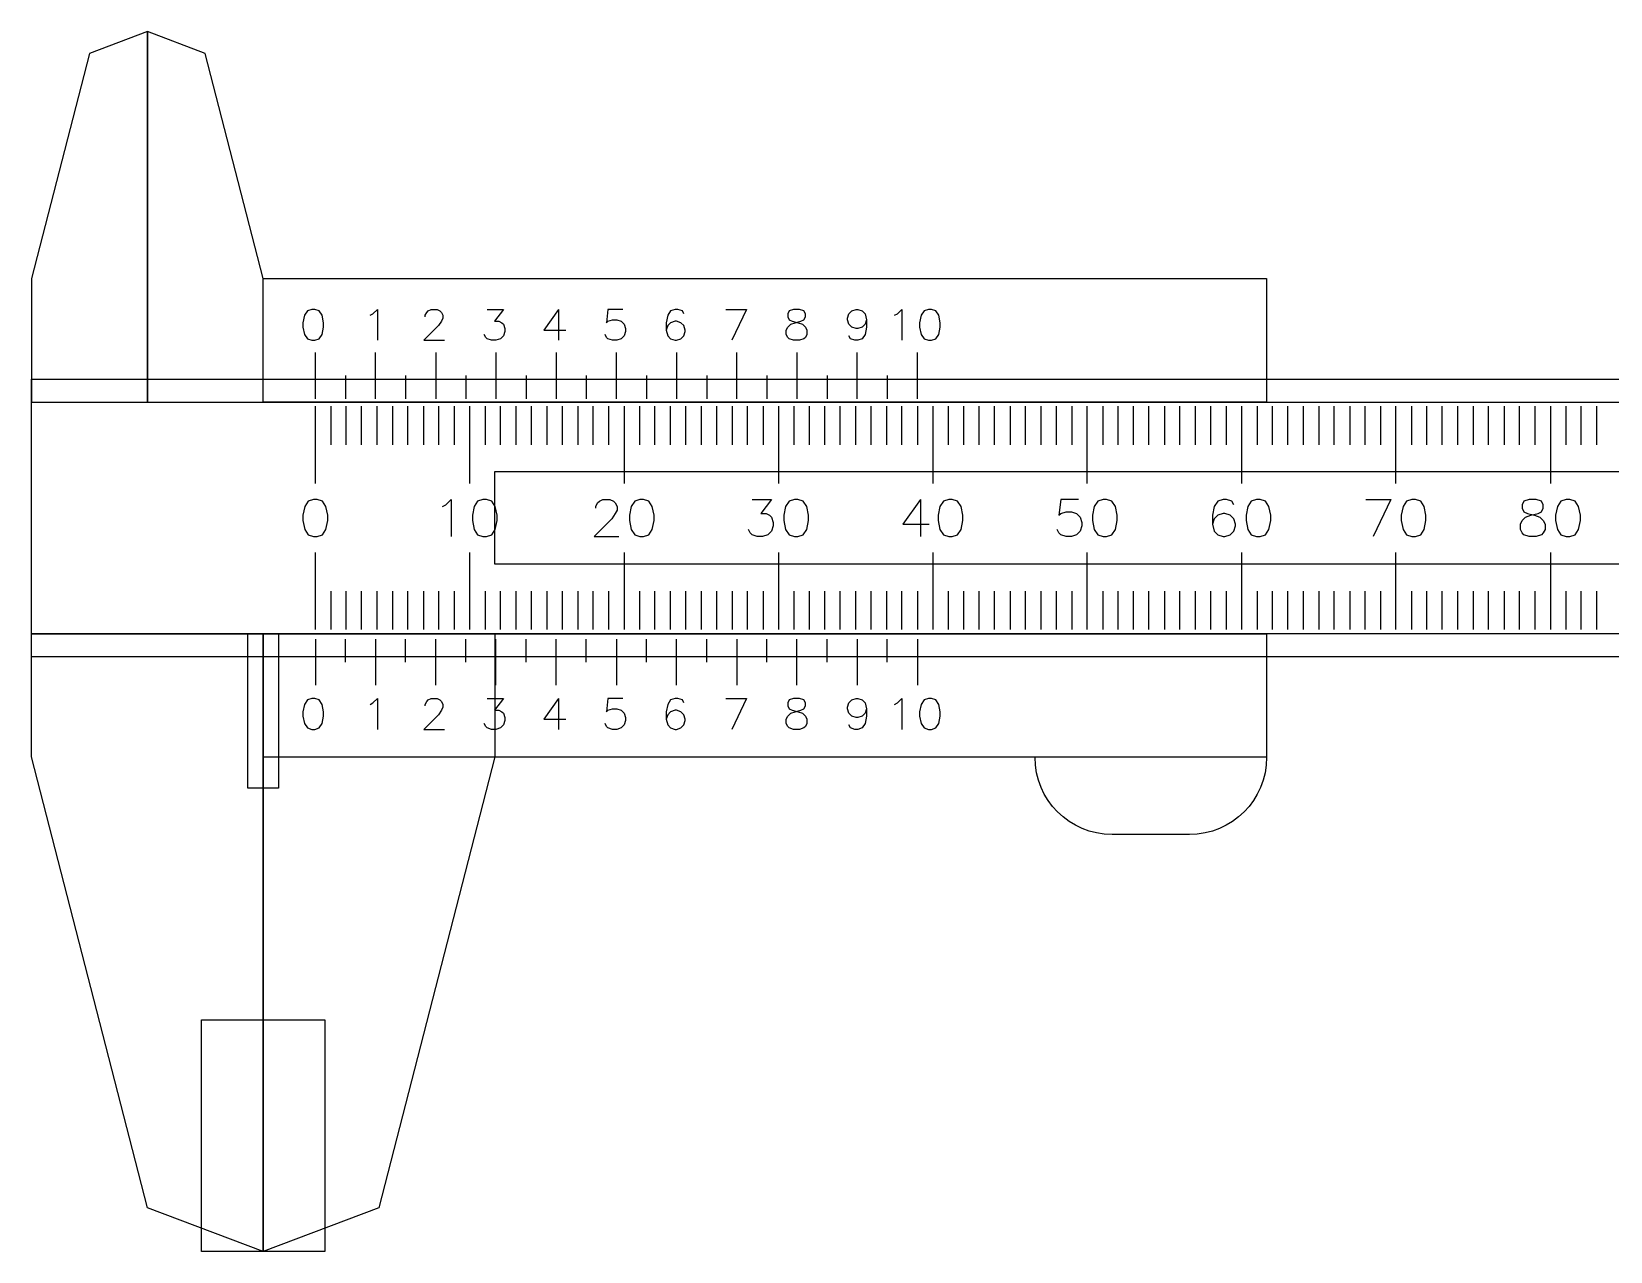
# Model space of a CAD drawing. Extents: x 55 to 376, y 285 to 489.
# Drawn here: x 114.4 to 216.7, y 409.9 to 488.9 of the extents above; entities that cross this region are included whole.
import ezdxf

# ---------------------------------------------------------------- set-up
doc = ezdxf.new("R2010")
doc.units = 0
doc.layers.add('Layer_1', color=7, linetype='CONTINUOUS')

msp = doc.modelspace()

# ---------------------------------------------------------------- linework, layer by layer
at = {"layer": 'Layer_1', "color": 1}
for p, q in [((121.93929, 488.90856), (118.18937, 487.49746)), ((121.93915, 472.90846), (121.93915, 488.90856)), ((121.93915, 488.90856), (121.93929, 488.90856)), ((125.68907, 487.49746), (121.93915, 488.90856)), ((121.93915, 488.90856), (121.93929, 488.90856)), ((121.93929, 488.90856), (121.93929, 472.90846)), ((118.18937, 487.49746), (114.44332, 472.90846)), ((129.43568, 472.90846), (125.68907, 487.49746)), ((114.44332, 472.90846), (114.43932, 472.90846)), ((114.43932, 472.90846), (114.43932, 472.89246)), ((114.43932, 472.89246), (114.43932, 468.90826)), ((121.93915, 468.90826), (121.93915, 472.90846)), ((121.93929, 472.90846), (121.93929, 468.90826)), ((129.43968, 472.90846), (129.43568, 472.90846)), ((129.43947, 464.908519), (129.43947, 472.90852)), ((129.43947, 472.90852), (194.43947, 472.90852)), ((129.43968, 472.89246), (129.43968, 472.90846)), ((129.43968, 468.90826), (129.43968, 472.89246)), ((194.43947, 472.90852), (194.43947, 464.908519)), ((114.43932, 468.90826), (114.43932, 464.90866)), ((121.93915, 464.90866), (121.93915, 468.90826)), ((121.93929, 468.90826), (121.93929, 464.90866)), ((129.43968, 464.90866), (129.43968, 468.90826)), ((114.43942, 448.408458), (114.43942, 466.40846)), ((114.43942, 466.40846), (324.43942, 466.40846)), ((114.43932, 464.90866), (121.93915, 464.90866)), ((114.43942, 449.908459), (114.43942, 464.90846)), ((114.43942, 464.90846), (324.43942, 464.90846)), ((121.93929, 464.90866), (129.43968, 464.90866)), ((194.43947, 464.908519), (129.43947, 464.908519)), ((144.43942, 454.408459), (144.43942, 460.40846)), ((144.43942, 460.40846), (324.43942, 460.40846)), ((324.43942, 454.408459), (144.43942, 454.408459)), ((324.43942, 449.908459), (114.43942, 449.908459)), ((114.43947, 441.94068), (114.43947, 449.90846)), ((114.43947, 449.90846), (129.43947, 449.90846)), ((128.43947, 439.90846), (128.43947, 449.908461)), ((128.43947, 449.908461), (129.43947, 449.908461)), ((129.43947, 449.908461), (129.43947, 439.90846)), ((129.43947, 439.90846), (129.43947, 449.908461)), ((129.43947, 449.908461), (130.43947, 449.908461)), ((129.43947, 441.908459), (129.43947, 449.90846)), ((129.43947, 449.90846), (194.43947, 449.90846)), ((129.43947, 409.90846), (129.43947, 449.90846)), ((129.43947, 449.90846), (144.43947, 449.90846)), ((129.43947, 449.90846), (129.43947, 409.90846)), ((130.43947, 449.908461), (130.43947, 439.90846)), ((144.43947, 449.90846), (144.43947, 441.94068)), ((194.43947, 449.90846), (194.43947, 441.908459)), ((324.43942, 448.408458), (114.43942, 448.408458)), ((121.93947, 412.73068), (114.43947, 441.94068)), ((194.43947, 441.908459), (129.43947, 441.908459)), ((144.43947, 441.94068), (136.93947, 412.73068)), ((129.43947, 439.90846), (128.43947, 439.90846)), ((130.43947, 439.90846), (129.43947, 439.90846)), ((189.43947, 436.90846), (184.43947, 436.90846)), ((125.43947, 409.90846), (125.43947, 424.908461)), ((125.43947, 424.908461), (129.43947, 424.908461)), ((129.43947, 424.908461), (129.43947, 409.90846)), ((129.43947, 409.90846), (129.43947, 424.908461)), ((129.43947, 424.908461), (133.43947, 424.908461)), ((133.43947, 424.908461), (133.43947, 409.90846)), ((129.43947, 409.90846), (121.93947, 412.73068)), ((136.93947, 412.73068), (129.43947, 409.90846)), ((129.43947, 409.90846), (125.43947, 409.90846)), ((133.43947, 409.90846), (129.43947, 409.90846))]:
    msp.add_line(p, q, dxfattribs=at)
at = {"layer": 'Layer_1', "color": 5}
for p, q in [((132.1153, 470.532403), (132.020058, 470.056211)), ((132.305775, 470.818111), (132.1153, 470.532403)), ((132.591483, 470.913353), (132.305775, 470.818111)), ((132.781966, 470.913353), (132.591483, 470.913353)), ((133.067675, 470.818111), (132.781966, 470.913353)), ((133.25815, 470.532403), (133.067675, 470.818111)), ((133.353391, 470.056211), (133.25815, 470.532403)), ((136.361989, 470.532403), (136.552464, 470.627636)), ((136.552464, 470.627636), (136.838181, 470.913353)), ((136.838181, 470.913353), (136.838181, 468.913353)), ((139.941973, 470.532403), (140.037207, 470.722878)), ((139.941973, 470.437161), (139.941973, 470.532403)), ((140.037207, 470.722878), (140.132448, 470.818111)), ((140.132448, 470.818111), (140.322923, 470.913353)), ((140.322923, 470.913353), (140.703873, 470.913353)), ((140.703873, 470.913353), (140.894348, 470.818111)), ((140.894348, 470.818111), (140.98959, 470.722878)), ((140.98959, 470.722878), (141.084823, 470.532403)), ((141.084823, 470.532403), (141.084823, 470.34192)), ((143.950522, 470.913353), (144.998139, 470.913353)), ((144.998139, 470.913353), (144.426714, 470.151445)), ((148.578176, 470.913353), (147.625792, 469.58002)), ((148.578176, 470.913353), (148.578176, 468.913353)), ((151.777232, 470.913353), (151.681999, 470.056211)), ((152.729616, 470.913353), (151.777232, 470.913353)), ((155.642918, 470.532403), (155.547684, 470.056211)), ((155.833393, 470.818111), (155.642918, 470.532403)), ((156.119109, 470.913353), (155.833393, 470.818111)), ((156.309584, 470.913353), (156.119109, 470.913353)), ((156.595301, 470.818111), (156.309584, 470.913353)), ((156.690534, 470.627636), (156.595301, 470.818111)), ((159.4134, 470.913353), (160.746733, 470.913353)), ((160.746733, 470.913353), (159.79435, 468.913353)), ((163.51723, 470.818111), (163.421996, 470.627636)), ((163.421996, 470.627636), (163.421996, 470.437161)), ((163.802947, 470.913353), (163.51723, 470.818111)), ((164.183897, 470.913353), (163.802947, 470.913353)), ((164.469613, 470.818111), (164.183897, 470.913353)), ((164.564847, 470.627636), (164.469613, 470.818111)), ((164.564847, 470.437161), (164.564847, 470.627636)), ((167.28771, 470.34192), (167.382952, 470.627636)), ((167.382952, 470.627636), (167.573427, 470.818111)), ((167.573427, 470.818111), (167.859135, 470.913353)), ((167.859135, 470.913353), (167.954377, 470.913353)), ((167.954377, 470.913353), (168.240093, 470.818111)), ((168.240093, 470.818111), (168.430568, 470.627636)), ((168.430568, 470.627636), (168.525802, 470.246686)), ((170.343892, 470.532403), (170.534367, 470.627636)), ((170.534367, 470.627636), (170.820084, 470.913353)), ((170.820084, 470.913353), (170.820084, 468.913353)), ((172.058184, 470.532403), (171.962942, 470.056211)), ((172.248659, 470.818111), (172.058184, 470.532403)), ((172.534367, 470.913353), (172.248659, 470.818111)), ((172.724851, 470.913353), (172.534367, 470.913353)), ((173.010559, 470.818111), (172.724851, 470.913353)), ((173.201034, 470.532403), (173.010559, 470.818111)), ((173.296276, 470.056211), (173.201034, 470.532403)), ((132.020058, 470.056211), (132.020058, 469.770495)), ((132.020058, 469.770495), (132.1153, 469.294303)), ((133.25815, 469.294303), (133.353391, 469.770495)), ((133.353391, 469.770495), (133.353391, 470.056211)), ((140.799115, 469.865736), (139.846732, 468.913353)), ((140.98959, 470.151445), (140.799115, 469.865736)), ((141.084823, 470.34192), (140.98959, 470.151445)), ((144.426714, 470.151445), (144.71243, 470.151445)), ((144.71243, 470.151445), (144.902905, 470.056211)), ((144.902905, 470.056211), (144.998139, 469.96097)), ((144.998139, 469.96097), (145.09338, 469.675253)), ((145.09338, 469.484778), (144.998139, 469.19907)), ((145.09338, 469.675253), (145.09338, 469.484778)), ((147.625792, 469.58002), (149.054367, 469.58002)), ((151.681999, 470.056211), (151.777232, 470.151445)), ((151.777232, 470.151445), (152.062949, 470.246686)), ((152.062949, 470.246686), (152.348666, 470.246686)), ((152.348666, 470.246686), (152.634374, 470.151445)), ((152.634374, 470.151445), (152.824849, 469.96097)), ((152.824849, 469.96097), (152.920091, 469.675253)), ((152.920091, 469.484778), (152.824849, 469.19907)), ((152.920091, 469.675253), (152.920091, 469.484778)), ((155.547684, 470.056211), (155.547684, 469.58002)), ((155.642918, 469.865736), (155.547684, 469.58002)), ((155.547684, 469.58002), (155.642918, 469.19907)), ((155.833393, 470.056211), (155.642918, 469.865736)), ((156.119109, 470.151445), (155.833393, 470.056211)), ((156.214351, 470.151445), (156.119109, 470.151445)), ((156.500059, 470.056211), (156.214351, 470.151445)), ((156.690534, 469.865736), (156.500059, 470.056211)), ((156.785776, 469.58002), (156.690534, 469.865736)), ((156.690534, 469.19907), (156.785776, 469.484778)), ((156.785776, 469.484778), (156.785776, 469.58002)), ((163.326755, 469.58002), (163.421996, 469.770495)), ((163.326755, 469.294303), (163.326755, 469.58002)), ((163.421996, 470.437161), (163.51723, 470.246686)), ((163.421996, 469.770495), (163.612472, 469.96097)), ((163.51723, 470.246686), (163.707705, 470.151445)), ((163.612472, 469.96097), (163.89818, 470.056211)), ((163.707705, 470.151445), (164.088663, 470.056211)), ((163.89818, 470.056211), (164.279138, 470.151445)), ((164.088663, 470.056211), (164.374372, 469.96097)), ((164.279138, 470.151445), (164.469613, 470.246686)), ((164.374372, 469.96097), (164.564847, 469.770495)), ((164.469613, 470.246686), (164.564847, 470.437161)), ((164.564847, 469.770495), (164.660088, 469.58002)), ((164.660088, 469.58002), (164.660088, 469.294303)), ((167.28771, 470.246686), (167.28771, 470.34192)), ((167.382952, 469.96097), (167.28771, 470.246686)), ((167.573427, 469.770495), (167.382952, 469.96097)), ((167.859135, 469.675253), (167.573427, 469.770495)), ((167.954377, 469.675253), (167.859135, 469.675253)), ((168.240093, 469.770495), (167.954377, 469.675253)), ((168.430568, 469.96097), (168.240093, 469.770495)), ((168.525802, 470.246686), (168.430568, 469.96097)), ((168.525802, 469.770495), (168.430568, 469.294303)), ((168.525802, 470.246686), (168.525802, 469.770495)), ((171.962942, 470.056211), (171.962942, 469.770495)), ((171.962942, 469.770495), (172.058184, 469.294303)), ((173.201034, 469.294303), (173.296276, 469.770495)), ((173.296276, 469.770495), (173.296276, 470.056211)), ((132.1153, 469.294303), (132.305775, 469.008586)), ((132.305775, 469.008586), (132.591483, 468.913353)), ((132.591483, 468.913353), (132.781966, 468.913353)), ((132.781966, 468.913353), (133.067675, 469.008586)), ((133.067675, 469.008586), (133.25815, 469.294303)), ((139.846732, 468.913353), (141.180065, 468.913353)), ((143.855289, 469.103828), (143.760047, 469.294303)), ((143.950522, 469.008586), (143.855289, 469.103828)), ((144.236239, 468.913353), (143.950522, 469.008586)), ((144.521955, 468.913353), (144.236239, 468.913353)), ((144.807664, 469.008586), (144.521955, 468.913353)), ((144.998139, 469.19907), (144.807664, 469.008586)), ((151.681999, 469.103828), (151.586757, 469.294303)), ((151.777232, 469.008586), (151.681999, 469.103828)), ((152.062949, 468.913353), (151.777232, 469.008586)), ((152.348666, 468.913353), (152.062949, 468.913353)), ((152.634374, 469.008586), (152.348666, 468.913353)), ((152.824849, 469.19907), (152.634374, 469.008586)), ((155.642918, 469.19907), (155.833393, 469.008586)), ((155.833393, 469.008586), (156.119109, 468.913353)), ((156.119109, 468.913353), (156.214351, 468.913353)), ((156.214351, 468.913353), (156.500059, 469.008586)), ((156.500059, 469.008586), (156.690534, 469.19907)), ((163.421996, 469.103828), (163.326755, 469.294303)), ((163.51723, 469.008586), (163.421996, 469.103828)), ((163.802947, 468.913353), (163.51723, 469.008586)), ((164.183897, 468.913353), (163.802947, 468.913353)), ((164.469613, 469.008586), (164.183897, 468.913353)), ((164.564847, 469.103828), (164.469613, 469.008586)), ((164.660088, 469.294303), (164.564847, 469.103828)), ((167.478185, 469.008586), (167.382952, 469.19907)), ((167.763902, 468.913353), (167.478185, 469.008586)), ((167.954377, 468.913353), (167.763902, 468.913353)), ((168.240093, 469.008586), (167.954377, 468.913353)), ((168.430568, 469.294303), (168.240093, 469.008586)), ((172.058184, 469.294303), (172.248659, 469.008586)), ((172.248659, 469.008586), (172.534367, 468.913353)), ((172.534367, 468.913353), (172.724851, 468.913353)), ((172.724851, 468.913353), (173.010559, 469.008586)), ((173.010559, 469.008586), (173.201034, 469.294303)), ((132.820062, 465.128621), (132.820062, 468.128622)), ((136.720061, 465.128621), (136.720061, 468.128622)), ((140.62006, 468.128622), (140.62006, 465.128621)), ((144.520059, 468.128622), (144.520059, 465.128621)), ((148.420059, 468.128622), (148.420059, 465.128621)), ((152.320058, 465.128621), (152.320058, 468.128622)), ((156.220057, 468.128622), (156.220057, 465.128621)), ((160.120056, 465.128621), (160.120056, 468.128622)), ((164.020055, 468.128622), (164.020055, 465.128621)), ((167.920059, 465.128621), (167.920059, 468.128622)), ((171.820062, 465.128621), (171.820062, 468.128622)), ((134.770058, 466.628622), (134.770058, 465.128621)), ((138.670061, 466.628622), (138.670061, 465.128621)), ((142.570064, 466.628622), (142.570064, 465.128621)), ((146.470067, 466.628622), (146.470067, 465.128621)), ((150.37007, 466.628622), (150.37007, 465.128621)), ((154.270073, 466.628622), (154.270073, 465.128621)), ((158.170076, 466.628622), (158.170076, 465.128621)), ((162.070079, 466.628622), (162.070079, 465.128621)), ((165.970082, 466.628622), (165.970082, 465.128621)), ((169.870085, 466.628622), (169.870085, 465.128621)), ((132.820008, 459.642016), (132.820008, 464.641971)), ((133.82002, 464.642016), (133.82002, 462.142038)), ((134.82002, 462.142038), (134.82002, 464.642016)), ((135.82002, 462.142038), (135.82002, 464.642016)), ((136.82002, 462.142038), (136.82002, 464.642016)), ((137.82002, 464.642016), (137.82002, 462.142038)), ((138.82002, 462.142038), (138.82002, 464.642016)), ((139.82002, 464.642016), (139.82002, 462.142038)), ((140.82002, 462.142038), (140.82002, 464.642016)), ((141.82002, 464.642016), (141.82002, 462.142038)), ((142.820018, 459.642016), (142.820018, 464.641971)), ((143.82003, 464.642016), (143.82003, 462.142038)), ((144.82003, 462.142038), (144.82003, 464.642016)), ((145.82003, 462.142038), (145.82003, 464.642016)), ((146.82003, 462.142038), (146.82003, 464.642016)), ((147.82003, 464.642016), (147.82003, 462.142038)), ((148.82003, 462.142038), (148.82003, 464.642016)), ((149.82003, 464.642016), (149.82003, 462.142038)), ((150.82003, 462.142038), (150.82003, 464.642016)), ((151.82003, 464.642016), (151.82003, 462.142038)), ((152.820028, 464.641971), (152.820028, 459.642016)), ((153.82004, 464.642016), (153.82004, 462.142038)), ((154.82004, 462.142038), (154.82004, 464.642016)), ((155.82004, 462.142038), (155.82004, 464.642016)), ((156.82004, 462.142038), (156.82004, 464.642016)), ((157.82004, 464.642016), (157.82004, 462.142038)), ((158.82004, 462.142038), (158.82004, 464.642016)), ((159.82004, 464.642016), (159.82004, 462.142038)), ((160.82004, 462.142038), (160.82004, 464.642016)), ((161.82004, 464.642016), (161.82004, 462.142038)), ((162.820028, 464.641971), (162.820028, 459.642016)), ((163.82005, 464.642016), (163.82005, 462.142038)), ((164.82005, 462.142038), (164.82005, 464.642016)), ((165.82005, 462.142038), (165.82005, 464.642016)), ((166.82005, 462.142038), (166.82005, 464.642016)), ((167.82005, 464.642016), (167.82005, 462.142038)), ((168.82005, 462.142038), (168.82005, 464.642016)), ((169.82005, 464.642016), (169.82005, 462.142038)), ((170.82005, 462.142038), (170.82005, 464.642016)), ((171.82005, 464.642016), (171.82005, 462.142038)), ((172.820028, 464.641971), (172.820028, 459.642016)), ((173.82006, 464.642016), (173.82006, 462.142038)), ((174.82006, 462.142038), (174.82006, 464.642016)), ((175.82006, 462.142038), (175.82006, 464.642016)), ((176.82006, 462.142038), (176.82006, 464.642016)), ((177.82006, 464.642016), (177.82006, 462.142038)), ((178.82006, 462.142038), (178.82006, 464.642016)), ((179.82006, 464.642016), (179.82006, 462.142038)), ((180.82006, 462.142038), (180.82006, 464.642016)), ((181.82006, 464.642016), (181.82006, 462.142038)), ((182.820028, 459.642016), (182.820028, 464.641971)), ((183.82007, 464.642016), (183.82007, 462.142038)), ((184.82007, 462.142038), (184.82007, 464.642016)), ((185.82007, 462.142038), (185.82007, 464.642016)), ((186.82007, 462.142038), (186.82007, 464.642016)), ((187.82007, 464.642016), (187.82007, 462.142038)), ((188.82007, 462.142038), (188.82007, 464.642016)), ((189.82007, 464.642016), (189.82007, 462.142038)), ((190.82007, 462.142038), (190.82007, 464.642016)), ((191.82007, 464.642016), (191.82007, 462.142038)), ((192.820028, 464.641971), (192.820028, 459.642016)), ((193.82008, 464.642016), (193.82008, 462.142038)), ((194.82008, 462.142038), (194.82008, 464.642016)), ((195.82008, 462.142038), (195.82008, 464.642016)), ((196.82008, 462.142038), (196.82008, 464.642016)), ((197.82008, 464.642016), (197.82008, 462.142038)), ((198.82008, 462.142038), (198.82008, 464.642016)), ((199.82008, 464.642016), (199.82008, 462.142038)), ((200.82008, 462.142038), (200.82008, 464.642016)), ((201.82008, 464.642016), (201.82008, 462.142038)), ((202.820028, 459.642016), (202.820028, 464.641971)), ((203.82009, 464.642016), (203.82009, 462.142038)), ((204.82009, 462.142038), (204.82009, 464.642016)), ((205.82009, 462.142038), (205.82009, 464.642016)), ((206.82009, 462.142038), (206.82009, 464.642016)), ((207.82009, 464.642016), (207.82009, 462.142038)), ((208.82009, 462.142038), (208.82009, 464.642016)), ((209.82009, 464.642016), (209.82009, 462.142038)), ((210.82009, 462.142038), (210.82009, 464.642016)), ((211.82009, 464.642016), (211.82009, 462.142038)), ((212.820028, 464.641971), (212.820028, 459.642016)), ((213.8201, 464.642016), (213.8201, 462.142038)), ((214.8201, 462.142038), (214.8201, 464.642016)), ((215.8201, 462.142038), (215.8201, 464.642016)), ((132.362888, 458.494168), (132.134318, 458.151318)), ((132.705738, 458.608457), (132.362888, 458.494168)), ((132.934318, 458.608457), (132.705738, 458.608457)), ((133.277168, 458.494168), (132.934318, 458.608457)), ((133.505738, 458.151318), (133.277168, 458.494168)), ((141.048598, 458.151318), (141.277168, 458.265598)), ((141.277168, 458.265598), (141.620028, 458.608457)), ((141.620028, 458.608457), (141.620028, 456.208458)), ((143.334318, 458.494168), (143.105748, 458.151318)), ((143.677168, 458.608457), (143.334318, 458.494168)), ((143.905748, 458.608457), (143.677168, 458.608457)), ((144.248598, 458.494168), (143.905748, 458.608457)), ((144.477168, 458.151318), (144.248598, 458.494168)), ((150.991463, 458.151318), (151.105743, 458.379888)), ((151.105743, 458.379888), (151.220033, 458.494168)), ((151.220033, 458.494168), (151.448603, 458.608457)), ((151.448603, 458.608457), (151.905743, 458.608457)), ((151.905743, 458.608457), (152.134313, 458.494168)), ((152.134313, 458.494168), (152.248603, 458.379888)), ((152.248603, 458.379888), (152.362883, 458.151318)), ((153.505743, 458.494168), (153.277173, 458.151318)), ((153.848593, 458.608457), (153.505743, 458.494168)), ((154.077173, 458.608457), (153.848593, 458.608457)), ((154.420023, 458.494168), (154.077173, 458.608457)), ((154.648593, 458.151318), (154.420023, 458.494168)), ((161.105743, 458.608457), (162.362883, 458.608457)), ((162.362883, 458.608457), (161.677173, 457.694167)), ((163.505743, 458.494168), (163.277173, 458.151318)), ((163.848593, 458.608457), (163.505743, 458.494168)), ((164.077173, 458.608457), (163.848593, 458.608457)), ((164.420023, 458.494168), (164.077173, 458.608457)), ((164.648593, 458.151318), (164.420023, 458.494168)), ((172.020033, 458.608457), (170.877173, 457.008457)), ((172.020033, 458.608457), (172.020033, 456.208458)), ((173.505743, 458.494168), (173.277173, 458.151318)), ((173.848593, 458.608457), (173.505743, 458.494168)), ((174.077173, 458.608457), (173.848593, 458.608457)), ((174.420023, 458.494168), (174.077173, 458.608457)), ((174.648593, 458.151318), (174.420023, 458.494168)), ((181.105743, 458.608457), (180.991463, 457.579888)), ((182.248603, 458.608457), (181.105743, 458.608457)), ((183.505743, 458.494168), (183.277173, 458.151318)), ((183.848593, 458.608457), (183.505743, 458.494168)), ((184.077173, 458.608457), (183.848593, 458.608457)), ((184.420023, 458.494168), (184.077173, 458.608457)), ((184.648593, 458.151318), (184.420023, 458.494168)), ((191.277168, 458.494168), (191.048598, 458.151318)), ((191.620028, 458.608457), (191.277168, 458.494168)), ((191.848598, 458.608457), (191.620028, 458.608457)), ((192.191458, 458.494168), (191.848598, 458.608457)), ((192.305738, 458.265598), (192.191458, 458.494168)), ((193.448598, 458.494168), (193.220028, 458.151318)), ((193.791448, 458.608457), (193.448598, 458.494168)), ((194.020028, 458.608457), (193.791448, 458.608457)), ((194.362878, 458.494168), (194.020028, 458.608457)), ((194.591448, 458.151318), (194.362878, 458.494168)), ((200.877168, 458.608457), (202.477168, 458.608457)), ((202.477168, 458.608457), (201.334308, 456.208458)), ((203.505748, 458.494168), (203.277178, 458.151318)), ((203.848598, 458.608457), (203.505748, 458.494168)), ((204.077178, 458.608457), (203.848598, 458.608457)), ((204.420028, 458.494168), (204.077178, 458.608457)), ((204.648598, 458.151318), (204.420028, 458.494168)), ((211.105738, 458.494168), (210.991458, 458.265598)), ((210.991458, 458.265598), (210.991458, 458.037028)), ((211.448598, 458.608457), (211.105738, 458.494168)), ((211.905738, 458.608457), (211.448598, 458.608457)), ((212.248598, 458.494168), (211.905738, 458.608457)), ((212.362878, 458.265598), (212.248598, 458.494168)), ((212.362878, 458.037028), (212.362878, 458.265598)), ((213.505748, 458.494168), (213.277178, 458.151318)), ((213.848598, 458.608457), (213.505748, 458.494168)), ((214.077178, 458.608457), (213.848598, 458.608457)), ((214.420028, 458.494168), (214.077178, 458.608457)), ((214.648598, 458.151318), (214.420028, 458.494168)), ((132.134318, 458.151318), (132.020028, 457.579888)), ((132.020028, 457.579888), (132.020028, 457.237028)), ((132.020028, 457.237028), (132.134318, 456.665598)), ((133.620028, 457.579888), (133.505738, 458.151318)), ((133.505738, 456.665598), (133.620028, 457.237028)), ((133.620028, 457.237028), (133.620028, 457.579888)), ((143.105748, 458.151318), (142.991458, 457.579888)), ((142.991458, 457.579888), (142.991458, 457.237028)), ((142.991458, 457.237028), (143.105748, 456.665598)), ((144.591458, 457.579888), (144.477168, 458.151318)), ((144.477168, 456.665598), (144.591458, 457.237028)), ((144.591458, 457.237028), (144.591458, 457.579888)), ((152.020033, 457.351318), (150.877173, 456.208458)), ((150.991463, 458.037028), (150.991463, 458.151318)), ((152.248603, 457.694168), (152.020033, 457.351318)), ((152.362883, 457.922738), (152.248603, 457.694168)), ((152.362883, 458.151318), (152.362883, 457.922738)), ((153.277173, 458.151318), (153.162883, 457.579888)), ((153.162883, 457.579888), (153.162883, 457.237028)), ((153.162883, 457.237028), (153.277173, 456.665598)), ((154.762883, 457.579888), (154.648593, 458.151318)), ((154.648593, 456.665598), (154.762883, 457.237028)), ((154.762883, 457.237028), (154.762883, 457.579888)), ((161.677173, 457.694167), (162.020033, 457.694167)), ((162.020033, 457.694167), (162.248603, 457.579887)), ((162.248603, 457.579887), (162.362883, 457.465597)), ((162.362883, 457.465597), (162.477173, 457.122737)), ((163.277173, 458.151318), (163.162883, 457.579888)), ((163.162883, 457.579888), (163.162883, 457.237028)), ((163.162883, 457.237028), (163.277173, 456.665598)), ((164.762883, 457.579888), (164.648593, 458.151318)), ((164.648593, 456.665598), (164.762883, 457.237028)), ((164.762883, 457.237028), (164.762883, 457.579888)), ((173.277173, 458.151318), (173.162883, 457.579888)), ((173.162883, 457.579888), (173.162883, 457.237028)), ((173.162883, 457.237028), (173.277173, 456.665598)), ((174.762883, 457.579888), (174.648593, 458.151318)), ((174.648593, 456.665598), (174.762883, 457.237028)), ((174.762883, 457.237028), (174.762883, 457.579888)), ((180.991463, 457.579888), (181.105743, 457.694168)), ((181.105743, 457.694168), (181.448603, 457.808458)), ((181.448603, 457.808458), (181.791463, 457.808458)), ((181.791463, 457.808458), (182.134313, 457.694168)), ((182.134313, 457.694168), (182.362883, 457.465598)), ((182.362883, 457.465598), (182.477173, 457.122738)), ((183.277173, 458.151318), (183.162883, 457.579888)), ((183.162883, 457.579888), (183.162883, 457.237028)), ((183.162883, 457.237028), (183.277173, 456.665598)), ((184.762883, 457.579888), (184.648593, 458.151318)), ((184.648593, 456.665598), (184.762883, 457.237028)), ((184.762883, 457.237028), (184.762883, 457.579888)), ((191.048598, 458.151318), (190.934318, 457.579888)), ((190.934318, 457.579888), (190.934318, 457.008458)), ((191.048598, 457.351318), (190.934318, 457.008458)), ((191.277168, 457.579888), (191.048598, 457.351318)), ((191.620028, 457.694168), (191.277168, 457.579888)), ((191.734318, 457.694168), (191.620028, 457.694168)), ((192.077168, 457.579888), (191.734318, 457.694168)), ((192.305738, 457.351318), (192.077168, 457.579888)), ((192.420028, 457.008458), (192.305738, 457.351318)), ((193.220028, 458.151318), (193.105738, 457.579888)), ((193.105738, 457.579888), (193.105738, 457.237028)), ((193.105738, 457.237028), (193.220028, 456.665598)), ((194.705738, 457.579888), (194.591448, 458.151318)), ((194.591448, 456.665598), (194.705738, 457.237028)), ((194.705738, 457.237028), (194.705738, 457.579888)), ((203.277178, 458.151318), (203.162888, 457.579888)), ((203.162888, 457.579888), (203.162888, 457.237028)), ((203.162888, 457.237028), (203.277178, 456.665598)), ((204.762888, 457.579888), (204.648598, 458.151318)), ((204.648598, 456.665598), (204.762888, 457.237028)), ((204.762888, 457.237028), (204.762888, 457.579888)), ((210.877168, 457.008458), (210.991458, 457.237028)), ((210.991458, 458.037028), (211.105738, 457.808458)), ((210.991458, 457.237028), (211.220028, 457.465598)), ((211.105738, 457.808458), (211.334308, 457.694168)), ((211.220028, 457.465598), (211.562878, 457.579888)), ((211.334308, 457.694168), (211.791458, 457.579888)), ((211.562878, 457.579888), (212.020028, 457.694168)), ((211.791458, 457.579888), (212.134308, 457.465598)), ((212.020028, 457.694168), (212.248598, 457.808458)), ((212.134308, 457.465598), (212.362878, 457.237028)), ((212.248598, 457.808458), (212.362878, 458.037028)), ((212.362878, 457.237028), (212.477168, 457.008458)), ((213.277178, 458.151318), (213.162888, 457.579888)), ((213.162888, 457.579888), (213.162888, 457.237028)), ((213.162888, 457.237028), (213.277178, 456.665598)), ((214.762888, 457.579888), (214.648598, 458.151318)), ((214.648598, 456.665598), (214.762888, 457.237028)), ((214.762888, 457.237028), (214.762888, 457.579888)), ((132.134318, 456.665598), (132.362888, 456.322738)), ((132.362888, 456.322738), (132.705738, 456.208458)), ((132.705738, 456.208458), (132.934318, 456.208458)), ((132.934318, 456.208458), (133.277168, 456.322738)), ((133.277168, 456.322738), (133.505738, 456.665598)), ((143.105748, 456.665598), (143.334318, 456.322738)), ((143.334318, 456.322738), (143.677168, 456.208458)), ((143.677168, 456.208458), (143.905748, 456.208458)), ((143.905748, 456.208458), (144.248598, 456.322738)), ((144.248598, 456.322738), (144.477168, 456.665598)), ((150.877173, 456.208458), (152.477173, 456.208458)), ((153.277173, 456.665598), (153.505743, 456.322738)), ((153.505743, 456.322738), (153.848593, 456.208458)), ((153.848593, 456.208458), (154.077173, 456.208458)), ((154.077173, 456.208458), (154.420023, 456.322738)), ((154.420023, 456.322738), (154.648593, 456.665598)), ((160.991463, 456.437028), (160.877173, 456.665597)), ((161.105743, 456.322738), (160.991463, 456.437028)), ((161.448603, 456.208458), (161.105743, 456.322738)), ((161.791463, 456.208458), (161.448603, 456.208458)), ((162.134313, 456.322738), (161.791463, 456.208458)), ((162.362883, 456.551317), (162.134313, 456.322738)), ((162.477173, 456.894167), (162.362883, 456.551317)), ((162.477173, 457.122737), (162.477173, 456.894167)), ((163.277173, 456.665598), (163.505743, 456.322738)), ((163.505743, 456.322738), (163.848593, 456.208458)), ((163.848593, 456.208458), (164.077173, 456.208458)), ((164.077173, 456.208458), (164.420023, 456.322738)), ((164.420023, 456.322738), (164.648593, 456.665598)), ((170.877173, 457.008457), (172.591463, 457.008457)), ((173.277173, 456.665598), (173.505743, 456.322738)), ((173.505743, 456.322738), (173.848593, 456.208458)), ((173.848593, 456.208458), (174.077173, 456.208458)), ((174.077173, 456.208458), (174.420023, 456.322738)), ((174.420023, 456.322738), (174.648593, 456.665598)), ((180.991463, 456.437028), (180.877173, 456.665598)), ((181.105743, 456.322738), (180.991463, 456.437028)), ((181.448603, 456.208458), (181.105743, 456.322738)), ((181.791463, 456.208458), (181.448603, 456.208458)), ((182.134313, 456.322738), (181.791463, 456.208458)), ((182.362883, 456.551318), (182.134313, 456.322738)), ((182.477173, 456.894168), (182.362883, 456.551318)), ((182.477173, 457.122738), (182.477173, 456.894168)), ((183.277173, 456.665598), (183.505743, 456.322738)), ((183.505743, 456.322738), (183.848593, 456.208458)), ((183.848593, 456.208458), (184.077173, 456.208458)), ((184.077173, 456.208458), (184.420023, 456.322738)), ((184.420023, 456.322738), (184.648593, 456.665598)), ((190.934318, 457.008458), (191.048598, 456.551318)), ((191.048598, 456.551318), (191.277168, 456.322738)), ((191.277168, 456.322738), (191.620028, 456.208458)), ((191.620028, 456.208458), (191.734318, 456.208458)), ((191.734318, 456.208458), (192.077168, 456.322738)), ((192.077168, 456.322738), (192.305738, 456.551318)), ((192.305738, 456.551318), (192.420028, 456.894168)), ((192.420028, 456.894168), (192.420028, 457.008458)), ((193.220028, 456.665598), (193.448598, 456.322738)), ((193.448598, 456.322738), (193.791448, 456.208458)), ((193.791448, 456.208458), (194.020028, 456.208458)), ((194.020028, 456.208458), (194.362878, 456.322738)), ((194.362878, 456.322738), (194.591448, 456.665598)), ((203.277178, 456.665598), (203.505748, 456.322738)), ((203.505748, 456.322738), (203.848598, 456.208458)), ((203.848598, 456.208458), (204.077178, 456.208458)), ((204.077178, 456.208458), (204.420028, 456.322738)), ((204.420028, 456.322738), (204.648598, 456.665598)), ((210.877168, 456.665598), (210.877168, 457.008458)), ((210.991458, 456.437028), (210.877168, 456.665598)), ((211.105738, 456.322738), (210.991458, 456.437028)), ((211.448598, 456.208458), (211.105738, 456.322738)), ((211.905738, 456.208458), (211.448598, 456.208458)), ((212.248598, 456.322738), (211.905738, 456.208458)), ((212.362878, 456.437028), (212.248598, 456.322738)), ((212.477168, 456.665598), (212.362878, 456.437028)), ((212.477168, 457.008458), (212.477168, 456.665598)), ((213.277178, 456.665598), (213.505748, 456.322738)), ((213.505748, 456.322738), (213.848598, 456.208458)), ((213.848598, 456.208458), (214.077178, 456.208458)), ((214.077178, 456.208458), (214.420028, 456.322738)), ((214.420028, 456.322738), (214.648598, 456.665598)), ((132.820028, 450.174894), (132.820028, 455.174894)), ((142.820028, 450.174894), (142.820028, 455.174894)), ((152.820028, 455.174894), (152.820028, 450.174894)), ((162.820028, 455.174894), (162.820028, 450.174894)), ((172.820028, 455.174894), (172.820028, 450.174894)), ((182.820028, 450.174894), (182.820028, 455.174894)), ((192.820028, 455.174894), (192.820028, 450.174894)), ((202.820028, 450.174894), (202.820028, 455.174894)), ((212.820028, 455.174894), (212.820028, 450.174894)), ((133.82002, 452.674894), (133.82002, 450.174894)), ((134.82002, 450.174894), (134.82002, 452.674894)), ((135.82002, 450.174894), (135.82002, 452.674894)), ((136.82002, 450.174894), (136.82002, 452.674894)), ((137.82002, 452.674894), (137.82002, 450.174894)), ((138.82002, 450.174894), (138.82002, 452.674894)), ((139.82002, 452.674894), (139.82002, 450.174894)), ((140.82002, 450.174894), (140.82002, 452.674894)), ((141.82002, 452.674894), (141.82002, 450.174894)), ((143.82003, 452.674894), (143.82003, 450.174894)), ((144.82003, 450.174894), (144.82003, 452.674894)), ((145.82003, 450.174894), (145.82003, 452.674894)), ((146.82003, 450.174894), (146.82003, 452.674894)), ((147.82003, 452.674894), (147.82003, 450.174894)), ((148.82003, 450.174894), (148.82003, 452.674894)), ((149.82003, 452.674894), (149.82003, 450.174894)), ((150.82003, 450.174894), (150.82003, 452.674894)), ((151.82003, 452.674894), (151.82003, 450.174894)), ((153.82004, 452.674894), (153.82004, 450.174894)), ((154.82004, 450.174894), (154.82004, 452.674894)), ((155.82004, 450.174894), (155.82004, 452.674894)), ((156.82004, 450.174894), (156.82004, 452.674894)), ((157.82004, 452.674894), (157.82004, 450.174894)), ((158.82004, 450.174894), (158.82004, 452.674894)), ((159.82004, 452.674894), (159.82004, 450.174894)), ((160.82004, 450.174894), (160.82004, 452.674894)), ((161.82004, 452.674894), (161.82004, 450.174894)), ((163.82005, 452.674894), (163.82005, 450.174894)), ((164.82005, 450.174894), (164.82005, 452.674894)), ((165.82005, 450.174894), (165.82005, 452.674894)), ((166.82005, 450.174894), (166.82005, 452.674894)), ((167.82005, 452.674894), (167.82005, 450.174894)), ((168.82005, 450.174894), (168.82005, 452.674894)), ((169.82005, 452.674894), (169.82005, 450.174894)), ((170.82005, 450.174894), (170.82005, 452.674894)), ((171.82005, 452.674894), (171.82005, 450.174894)), ((173.82006, 452.674894), (173.82006, 450.174894)), ((174.82006, 450.174894), (174.82006, 452.674894)), ((175.82006, 450.174894), (175.82006, 452.674894)), ((176.82006, 450.174894), (176.82006, 452.674894)), ((177.82006, 452.674894), (177.82006, 450.174894)), ((178.82006, 450.174894), (178.82006, 452.674894)), ((179.82006, 452.674894), (179.82006, 450.174894)), ((180.82006, 450.174894), (180.82006, 452.674894)), ((181.82006, 452.674894), (181.82006, 450.174894)), ((183.82007, 452.674894), (183.82007, 450.174894)), ((184.82007, 450.174894), (184.82007, 452.674894)), ((185.82007, 450.174894), (185.82007, 452.674894)), ((186.82007, 450.174894), (186.82007, 452.674894)), ((187.82007, 452.674894), (187.82007, 450.174894)), ((188.82007, 450.174894), (188.82007, 452.674894)), ((189.82007, 452.674894), (189.82007, 450.174894)), ((190.82007, 450.174894), (190.82007, 452.674894)), ((191.82007, 452.674894), (191.82007, 450.174894)), ((193.82008, 452.674894), (193.82008, 450.174894)), ((194.82008, 450.174894), (194.82008, 452.674894)), ((195.82008, 450.174894), (195.82008, 452.674894)), ((196.82008, 450.174894), (196.82008, 452.674894)), ((197.82008, 452.674894), (197.82008, 450.174894)), ((198.82008, 450.174894), (198.82008, 452.674894)), ((199.82008, 452.674894), (199.82008, 450.174894)), ((200.82008, 450.174894), (200.82008, 452.674894)), ((201.82008, 452.674894), (201.82008, 450.174894)), ((203.82009, 452.674894), (203.82009, 450.174894)), ((204.82009, 450.174894), (204.82009, 452.674894)), ((205.82009, 450.174894), (205.82009, 452.674894)), ((206.82009, 450.174894), (206.82009, 452.674894)), ((207.82009, 452.674894), (207.82009, 450.174894)), ((208.82009, 450.174894), (208.82009, 452.674894)), ((209.82009, 452.674894), (209.82009, 450.174894)), ((210.82009, 450.174894), (210.82009, 452.674894)), ((211.82009, 452.674894), (211.82009, 450.174894)), ((213.8201, 452.674894), (213.8201, 450.174894)), ((214.8201, 450.174894), (214.8201, 452.674894)), ((215.8201, 450.174894), (215.8201, 452.674894)), ((132.820062, 449.569753), (132.820062, 446.569752)), ((134.770058, 448.069752), (134.770058, 449.569753)), ((136.720061, 449.569753), (136.720061, 446.569752)), ((138.670061, 448.069752), (138.670061, 449.569753)), ((140.62006, 446.569752), (140.62006, 449.569753)), ((142.570064, 448.069752), (142.570064, 449.569753)), ((144.520059, 446.569752), (144.520059, 449.569753)), ((146.470067, 448.069752), (146.470067, 449.569753)), ((148.420059, 446.569752), (148.420059, 449.569753)), ((150.37007, 448.069752), (150.37007, 449.569753)), ((152.320058, 449.569753), (152.320058, 446.569752)), ((154.270073, 448.069752), (154.270073, 449.569753)), ((156.220057, 446.569752), (156.220057, 449.569753)), ((158.170076, 448.069752), (158.170076, 449.569753)), ((160.120056, 449.569753), (160.120056, 446.569752)), ((162.070079, 448.069752), (162.070079, 449.569753)), ((164.020055, 446.569752), (164.020055, 449.569753)), ((165.970082, 448.069752), (165.970082, 449.569753)), ((167.920059, 449.569753), (167.920059, 446.569752)), ((169.870085, 448.069752), (169.870085, 449.569753)), ((171.820062, 449.569753), (171.820062, 446.569752)), ((132.1153, 445.336664), (132.020058, 444.860472)), ((132.305775, 445.622372), (132.1153, 445.336664)), ((132.591483, 445.717614), (132.305775, 445.622372)), ((132.781966, 445.717614), (132.591483, 445.717614)), ((133.067675, 445.622372), (132.781966, 445.717614)), ((133.25815, 445.336664), (133.067675, 445.622372)), ((133.353391, 444.860472), (133.25815, 445.336664)), ((136.361989, 445.336664), (136.552464, 445.431897)), ((136.552464, 445.431897), (136.838181, 445.717614)), ((136.838181, 445.717614), (136.838181, 443.717613)), ((139.941973, 445.336664), (140.037207, 445.527139)), ((139.941973, 445.241422), (139.941973, 445.336664)), ((140.037207, 445.527139), (140.132448, 445.622372)), ((140.132448, 445.622372), (140.322923, 445.717614)), ((140.322923, 445.717614), (140.703873, 445.717614)), ((140.703873, 445.717614), (140.894348, 445.622372)), ((140.98959, 444.955705), (140.799115, 444.669997)), ((140.894348, 445.622372), (140.98959, 445.527139)), ((140.98959, 445.527139), (141.084823, 445.336664)), ((141.084823, 445.14618), (140.98959, 444.955705)), ((141.084823, 445.336664), (141.084823, 445.14618)), ((143.950522, 445.717614), (144.998139, 445.717614)), ((144.998139, 445.717614), (144.426714, 444.955705)), ((144.426714, 444.955705), (144.71243, 444.955705)), ((144.71243, 444.955705), (144.902905, 444.860472)), ((148.578176, 445.717614), (147.625792, 444.38428)), ((148.578176, 445.717614), (148.578176, 443.717613)), ((151.777232, 445.717614), (151.681999, 444.860472)), ((151.681999, 444.860472), (151.777232, 444.955705)), ((152.729616, 445.717614), (151.777232, 445.717614)), ((151.777232, 444.955705), (152.062949, 445.050947)), ((152.062949, 445.050947), (152.348666, 445.050947)), ((152.348666, 445.050947), (152.634374, 444.955705)), ((152.634374, 444.955705), (152.824849, 444.76523)), ((155.642918, 445.336664), (155.547684, 444.860472)), ((155.833393, 445.622372), (155.642918, 445.336664)), ((156.119109, 445.717614), (155.833393, 445.622372)), ((156.119109, 444.955705), (155.833393, 444.860472)), ((156.309584, 445.717614), (156.119109, 445.717614)), ((156.214351, 444.955705), (156.119109, 444.955705)), ((156.500059, 444.860472), (156.214351, 444.955705)), ((156.595301, 445.622372), (156.309584, 445.717614)), ((156.690534, 445.431897), (156.595301, 445.622372)), ((159.4134, 445.717614), (160.746733, 445.717614)), ((160.746733, 445.717614), (159.79435, 443.717613)), ((163.51723, 445.622372), (163.421996, 445.431897)), ((163.421996, 445.431897), (163.421996, 445.241422)), ((163.421996, 445.241422), (163.51723, 445.050947)), ((163.802947, 445.717614), (163.51723, 445.622372)), ((163.51723, 445.050947), (163.707705, 444.955705)), ((163.707705, 444.955705), (164.088663, 444.860472)), ((164.183897, 445.717614), (163.802947, 445.717614)), ((163.89818, 444.860472), (164.279138, 444.955705)), ((164.469613, 445.622372), (164.183897, 445.717614)), ((164.279138, 444.955705), (164.469613, 445.050947)), ((164.564847, 445.431897), (164.469613, 445.622372)), ((164.469613, 445.050947), (164.564847, 445.241422)), ((164.564847, 445.241422), (164.564847, 445.431897)), ((167.28771, 445.14618), (167.382952, 445.431897)), ((167.28771, 445.050947), (167.28771, 445.14618)), ((167.382952, 444.76523), (167.28771, 445.050947)), ((167.382952, 445.431897), (167.573427, 445.622372)), ((167.573427, 445.622372), (167.859135, 445.717614)), ((167.859135, 445.717614), (167.954377, 445.717614)), ((167.954377, 445.717614), (168.240093, 445.622372)), ((168.240093, 445.622372), (168.430568, 445.431897)), ((168.430568, 445.431897), (168.525802, 445.050947)), ((168.525802, 445.050947), (168.430568, 444.76523)), ((168.525802, 445.050947), (168.525802, 444.574755)), ((170.343892, 445.336664), (170.534367, 445.431897)), ((170.534367, 445.431897), (170.820084, 445.717614)), ((170.820084, 445.717614), (170.820084, 443.717613)), ((172.058184, 445.336664), (171.962942, 444.860472)), ((172.248659, 445.622372), (172.058184, 445.336664)), ((172.534367, 445.717614), (172.248659, 445.622372)), ((172.724851, 445.717614), (172.534367, 445.717614)), ((173.010559, 445.622372), (172.724851, 445.717614)), ((173.201034, 445.336664), (173.010559, 445.622372)), ((173.296276, 444.860472), (173.201034, 445.336664)), ((132.020058, 444.860472), (132.020058, 444.574755)), ((132.020058, 444.574755), (132.1153, 444.098563)), ((132.1153, 444.098563), (132.305775, 443.812847)), ((133.067675, 443.812847), (133.25815, 444.098563)), ((133.25815, 444.098563), (133.353391, 444.574755)), ((133.353391, 444.574755), (133.353391, 444.860472)), ((140.799115, 444.669997), (139.846732, 443.717613)), ((143.855289, 443.908088), (143.760047, 444.098563)), ((143.950522, 443.812847), (143.855289, 443.908088)), ((144.998139, 444.00333), (144.807664, 443.812847)), ((144.902905, 444.860472), (144.998139, 444.76523)), ((144.998139, 444.76523), (145.09338, 444.479514)), ((145.09338, 444.289039), (144.998139, 444.00333)), ((145.09338, 444.479514), (145.09338, 444.289039)), ((147.625792, 444.38428), (149.054367, 444.38428)), ((151.681999, 443.908088), (151.586757, 444.098563)), ((151.777232, 443.812847), (151.681999, 443.908088)), ((152.824849, 444.00333), (152.634374, 443.812847)), ((152.824849, 444.76523), (152.920091, 444.479514)), ((152.920091, 444.289039), (152.824849, 444.00333)), ((152.920091, 444.479514), (152.920091, 444.289039)), ((155.547684, 444.860472), (155.547684, 444.38428)), ((155.642918, 444.669997), (155.547684, 444.38428)), ((155.547684, 444.38428), (155.642918, 444.00333)), ((155.833393, 444.860472), (155.642918, 444.669997)), ((155.642918, 444.00333), (155.833393, 443.812847)), ((156.690534, 444.669997), (156.500059, 444.860472)), ((156.500059, 443.812847), (156.690534, 444.00333)), ((156.785776, 444.38428), (156.690534, 444.669997)), ((156.690534, 444.00333), (156.785776, 444.289039)), ((156.785776, 444.289039), (156.785776, 444.38428)), ((163.326755, 444.38428), (163.421996, 444.574755)), ((163.326755, 444.098563), (163.326755, 444.38428)), ((163.421996, 443.908088), (163.326755, 444.098563)), ((163.421996, 444.574755), (163.612472, 444.76523)), ((163.51723, 443.812847), (163.421996, 443.908088)), ((163.612472, 444.76523), (163.89818, 444.860472)), ((164.088663, 444.860472), (164.374372, 444.76523)), ((164.374372, 444.76523), (164.564847, 444.574755)), ((164.564847, 443.908088), (164.469613, 443.812847)), ((164.564847, 444.574755), (164.660088, 444.38428)), ((164.660088, 444.098563), (164.564847, 443.908088)), ((164.660088, 444.38428), (164.660088, 444.098563)), ((167.573427, 444.574755), (167.382952, 444.76523)), ((167.478185, 443.812847), (167.382952, 444.00333)), ((167.859135, 444.479514), (167.573427, 444.574755)), ((167.954377, 444.479514), (167.859135, 444.479514)), ((168.240093, 444.574755), (167.954377, 444.479514)), ((168.430568, 444.76523), (168.240093, 444.574755)), ((168.430568, 444.098563), (168.240093, 443.812847)), ((168.525802, 444.574755), (168.430568, 444.098563)), ((171.962942, 444.860472), (171.962942, 444.574755)), ((171.962942, 444.574755), (172.058184, 444.098563)), ((172.058184, 444.098563), (172.248659, 443.812847)), ((173.010559, 443.812847), (173.201034, 444.098563)), ((173.201034, 444.098563), (173.296276, 444.574755)), ((173.296276, 444.574755), (173.296276, 444.860472)), ((132.305775, 443.812847), (132.591483, 443.717613)), ((132.591483, 443.717613), (132.781966, 443.717613)), ((132.781966, 443.717613), (133.067675, 443.812847)), ((139.846732, 443.717613), (141.180065, 443.717613)), ((144.236239, 443.717613), (143.950522, 443.812847)), ((144.521955, 443.717613), (144.236239, 443.717613)), ((144.807664, 443.812847), (144.521955, 443.717613)), ((152.062949, 443.717613), (151.777232, 443.812847)), ((152.348666, 443.717613), (152.062949, 443.717613)), ((152.634374, 443.812847), (152.348666, 443.717613)), ((155.833393, 443.812847), (156.119109, 443.717613)), ((156.119109, 443.717613), (156.214351, 443.717613)), ((156.214351, 443.717613), (156.500059, 443.812847)), ((163.802947, 443.717613), (163.51723, 443.812847)), ((164.183897, 443.717613), (163.802947, 443.717613)), ((164.469613, 443.812847), (164.183897, 443.717613)), ((167.763902, 443.717613), (167.478185, 443.812847)), ((167.954377, 443.717613), (167.763902, 443.717613)), ((168.240093, 443.812847), (167.954377, 443.717613)), ((172.248659, 443.812847), (172.534367, 443.717613)), ((172.534367, 443.717613), (172.724851, 443.717613)), ((172.724851, 443.717613), (173.010559, 443.812847))]:
    msp.add_line(p, q, dxfattribs=at)
at = {"layer": 'Layer_1', "color": 1}
for points in [[(184.43947, 436.90846), (181.66947, 436.90846), (179.43947, 439.13846), (179.43947, 441.90846)], [(194.43947, 441.90846), (194.43947, 439.13846), (192.20947, 436.90846), (189.43947, 436.90846)]]:
    msp.add_open_spline(points, degree=3, dxfattribs=at)

doc.saveas('drawing.dxf')
